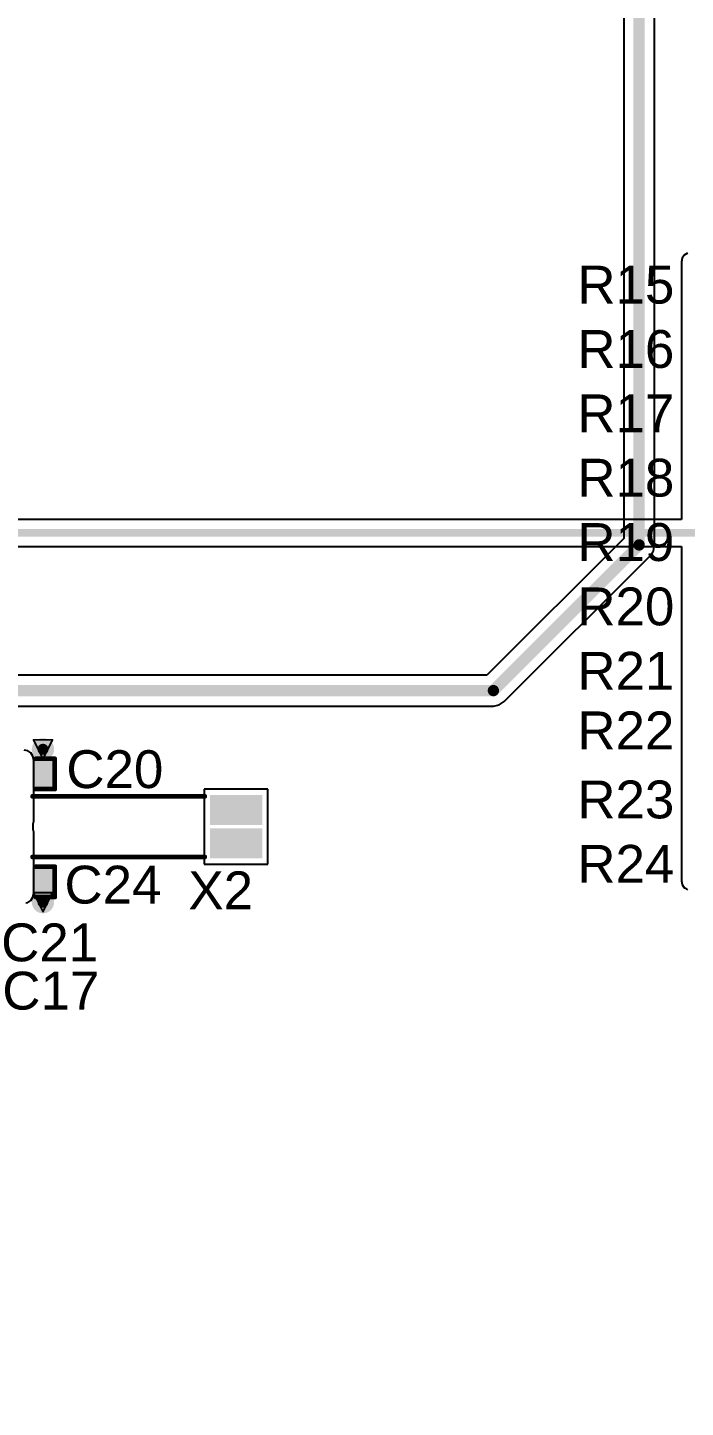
# Model space of a CAD drawing. Header units: inches. Extents: x -89 to 406, y -87 to 102.
# Drawn here: x -62.41 to -44.76, y -22.44 to 14.59 of the extents above; entities that cross this region are included whole.
import ezdxf

# ---------------------------------------------------------------- set-up
doc = ezdxf.new("R2010")
doc.units = ezdxf.units.IN
for name, color, linetype in [('Board_Outline', 56, 'Continuous'), ('Bottom Layer', 5, 'Continuous'), ('Drill Drawing', 1, 'Continuous'), ('Top Layer', 1, 'Continuous'), ('Top Overlay', 2, 'Continuous'), ('Top Paste', 8, 'Continuous'), ('Top Solder', 216, 'Continuous'), ('Via Holes', 16, 'Continuous')]:
    doc.layers.add(name, color=color, linetype=linetype)
doc.styles.add('Arial', font='', dxfattribs={"height": 0.2})
doc.styles.get('Arial').set_extended_font_data('Arial')

msp = doc.modelspace()

# ---------------------------------------------------------------- hatches: boundary and pattern name
at = {"layer": 'Bottom Layer'}
h = msp.add_hatch(color=5, dxfattribs=at)
edge = h.paths.add_edge_path()
edge.add_arc((-62.001, -4.775), 0.3, 0, 360)
h = msp.add_hatch(color=5, dxfattribs=at)
edge = h.paths.add_edge_path()
edge.add_arc((-62.001, -8.877), 0.3, 0, 360)
at = {"layer": 'Top Layer'}
h = msp.add_hatch(color=1, dxfattribs=at)
edge = h.paths.add_edge_path()
edge.add_arc((-62.001, -4.775), 0.3, 0, 360)
for points in [[(-62.23, -5.753), (-62.23, -5.118), (-61.773, -5.118), (-61.773, -5.753)], [(-57.419, -6.101), (-56.219, -6.101), (-56.219, -6.701), (-57.419, -6.701)], [(-57.419, -7.001), (-56.219, -7.001), (-56.219, -7.601), (-57.419, -7.601)], [(-62.23, -8.649), (-62.23, -8.014), (-61.773, -8.014), (-61.773, -8.649)]]:
    msp.add_hatch(color=1, dxfattribs=at).paths.add_polyline_path(points)
h = msp.add_hatch(color=1, dxfattribs=at)
edge = h.paths.add_edge_path()
edge.add_arc((-62.001, -8.877), 0.3, 0, 360)
at = {"layer": 'Top Paste'}
for points in [[(-62.23, -5.753), (-62.23, -5.118), (-61.773, -5.118), (-61.773, -5.753)], [(-57.419, -6.101), (-56.219, -6.101), (-56.219, -6.701), (-57.419, -6.701)], [(-57.419, -7.001), (-56.219, -7.001), (-56.219, -7.601), (-57.419, -7.601)], [(-62.23, -8.649), (-62.23, -8.014), (-61.773, -8.014), (-61.773, -8.649)]]:
    msp.add_hatch(color=8, dxfattribs=at).paths.add_polyline_path(points)
at = {"layer": 'Top Solder'}
for points in [[(-62.29, -5.813), (-62.29, -5.058), (-61.713, -5.058), (-61.713, -5.813)], [(-57.521, -5.999), (-56.117, -5.999), (-56.117, -6.802), (-57.521, -6.802)], [(-57.521, -6.899), (-56.117, -6.899), (-56.117, -7.702), (-57.521, -7.702)], [(-62.29, -8.709), (-62.29, -7.954), (-61.713, -7.954), (-61.713, -8.709)]]:
    msp.add_hatch(color=216, dxfattribs=at).paths.add_polyline_path(points)
at = {"layer": 'Via Holes'}
h = msp.add_hatch(color=7, dxfattribs=at)
edge = h.paths.add_edge_path()
edge.add_arc((-62.001, -4.775), 0.15, 0, 360)
h = msp.add_hatch(color=7, dxfattribs=at)
edge = h.paths.add_edge_path()
edge.add_arc((-62.001, -8.877), 0.15, 0, 360)

# ---------------------------------------------------------------- linework, layer by layer
at = {"layer": 'Board_Outline'}
msp.add_lwpolyline([(87.312, 0, 0.254, 0.254, 1), (-87.312, 0, 0.254, 0.254, 1)], format="xyseb", close=True, dxfattribs=at)
at = {"layer": 'Bottom Layer'}
for p, q in [((-46.414, 68.758), (-46.414, 0.883)), ((-45.585, 0.711), (-45.585, 68.586)), ((-46.414, 0.883), (-50.083, -2.786)), ((-49.618, -3.493), (-45.706, 0.418)), ((-45.706, 0.418), (-45.617, 0.553)), ((-45.617, 0.553), (-45.585, 0.711)), ((-50.083, -2.786), (-64.452, -2.786)), ((-64.452, -3.615), (-49.911, -3.615)), ((-49.911, -3.615), (-49.752, -3.583)), ((-49.752, -3.583), (-49.618, -3.493))]:
    msp.add_line(p, q, dxfattribs=at)
for points in [[(-45.999, 0.711, 0.305, 0.305, 0), (-45.999, 68.758, 0.305, 0.305, 0)], [(-49.911, -3.2, 0.305, 0.305, 0), (-45.999, 0.711, 0.305, 0.305, 0)], [(-64.821, -3.2, 0.305, 0.305, 0), (-49.911, -3.2, 0.305, 0.305, 0)]]:
    msp.add_lwpolyline(points, format="xyseb", dxfattribs=at)
for points in [[(-46.076, 0.711, 0.152, 0.152, 1), (-45.923, 0.711, 0.152, 0.152, 1)], [(-46.076, 0.711, 0.152, 0.152, 1), (-45.923, 0.711, 0.152, 0.152, 1)], [(-49.987, -3.2, 0.152, 0.152, 1), (-49.835, -3.2, 0.152, 0.152, 1)], [(-49.987, -3.2, 0.152, 0.152, 1), (-49.835, -3.2, 0.152, 0.152, 1)]]:
    msp.add_lwpolyline(points, format="xyseb", close=True, dxfattribs=at)
at = {"layer": 'Drill Drawing'}
for points in [[(-62.255, -4.521, 0.0508, 0.0508, 0), (-61.747, -4.521, 0.0508, 0.0508, 0)], [(-62.255, -4.521, 0.0508, 0.0508, 0), (-62.001, -5.029, 0.0508, 0.0508, 0)], [(-62.001, -5.029, 0.0508, 0.0508, 0), (-61.747, -4.521, 0.0508, 0.0508, 0)], [(-62.255, -8.623, 0.0508, 0.0508, 0), (-61.747, -8.623, 0.0508, 0.0508, 0)], [(-62.255, -8.623, 0.0508, 0.0508, 0), (-62.001, -9.131, 0.0508, 0.0508, 0)], [(-62.001, -9.131, 0.0508, 0.0508, 0), (-61.747, -8.623, 0.0508, 0.0508, 0)]]:
    msp.add_lwpolyline(points, format="xyseb", dxfattribs=at)
for points in [[(-62.268, -4.521, 0.0254, 0.0254, 1), (-62.243, -4.521, 0.0254, 0.0254, 1)], [(-62.268, -4.521, 0.0254, 0.0254, 1), (-62.243, -4.521, 0.0254, 0.0254, 1)], [(-61.76, -4.521, 0.0254, 0.0254, 1), (-61.735, -4.521, 0.0254, 0.0254, 1)], [(-61.76, -4.521, 0.0254, 0.0254, 1), (-61.735, -4.521, 0.0254, 0.0254, 1)], [(-62.014, -5.029, 0.0254, 0.0254, 1), (-61.989, -5.029, 0.0254, 0.0254, 1)], [(-62.014, -5.029, 0.0254, 0.0254, 1), (-61.989, -5.029, 0.0254, 0.0254, 1)], [(-62.268, -8.623, 0.0254, 0.0254, 1), (-62.243, -8.623, 0.0254, 0.0254, 1)], [(-62.268, -8.623, 0.0254, 0.0254, 1), (-62.243, -8.623, 0.0254, 0.0254, 1)], [(-61.76, -8.623, 0.0254, 0.0254, 1), (-61.735, -8.623, 0.0254, 0.0254, 1)], [(-61.76, -8.623, 0.0254, 0.0254, 1), (-61.735, -8.623, 0.0254, 0.0254, 1)], [(-62.014, -9.131, 0.0254, 0.0254, 1), (-61.989, -9.131, 0.0254, 0.0254, 1)], [(-62.014, -9.131, 0.0254, 0.0254, 1), (-61.989, -9.131, 0.0254, 0.0254, 1)]]:
    msp.add_lwpolyline(points, format="xyseb", close=True, dxfattribs=at)
at = {"layer": 'Top Layer'}
for p, q in [((-44.702, 8.545), (-44.786, 8.489)), ((-44.842, 8.405), (-44.861, 8.306)), ((-44.861, 8.306), (-44.861, 1.397)), ((-44.786, 8.489), (-44.842, 8.405)), ((-44.861, 1.397), (-67.444, 1.397)), ((-67.444, 0.672), (-44.861, 0.672)), ((-44.861, 0.672), (-44.861, -8.306)), ((-62.41, -4.815), (-62.509, -4.796)), ((-62.326, -4.871), (-62.41, -4.815)), ((-62.27, -4.955), (-62.326, -4.871)), ((-62.25, -5.055), (-62.27, -4.955)), ((-62.25, -6.706), (-62.25, -5.055)), ((-55.965, -5.847), (-57.673, -5.847)), ((-57.673, -5.847), (-57.673, -6.955)), ((-55.965, -6.955), (-55.965, -5.847)), ((-62.265, -6.779), (-62.25, -6.706)), ((-62.265, -6.923), (-62.265, -6.779)), ((-62.25, -6.996), (-62.265, -6.923)), ((-62.25, -8.647), (-62.25, -6.996)), ((-57.673, -6.955), (-57.673, -7.855)), ((-55.965, -7.855), (-55.965, -6.955)), ((-57.673, -7.855), (-55.965, -7.855)), ((-44.861, -8.306), (-44.842, -8.405)), ((-44.842, -8.405), (-44.786, -8.489)), ((-44.786, -8.489), (-44.78, -8.492)), ((-44.78, -8.492), (-44.78, -8.496)), ((-44.78, -8.496), (-44.774, -8.496)), ((-44.774, -8.496), (-44.702, -8.545)), ((-62.459, -8.896), (-62.41, -8.886)), ((-62.41, -8.886), (-62.326, -8.83)), ((-62.326, -8.83), (-62.27, -8.746)), ((-62.27, -8.746), (-62.25, -8.647))]:
    msp.add_line(p, q, dxfattribs=at)
msp.add_lwpolyline([(-68.108, 1.035, 0.203, 0.203, 0), (-43.967, 1.035, 0.203, 0.203, 0)], format="xyseb", dxfattribs=at)
at = {"layer": 'Top Overlay'}
for points in [[(-62.192, -5.029, 0.127, 0.127, 0), (-61.684, -5.029, 0.127, 0.127, 0)], [(-61.684, -5.842, 0.127, 0.127, 0), (-61.684, -5.029, 0.127, 0.127, 0)], [(-62.192, -5.842, 0.127, 0.127, 0), (-61.684, -5.842, 0.127, 0.127, 0)], [(-62.28, -6.038, 0.127, 0.127, 0), (-57.658, -6.038, 0.127, 0.127, 0)], [(-62.28, -7.664, 0.127, 0.127, 0), (-57.658, -7.664, 0.127, 0.127, 0)], [(-62.192, -7.925, 0.127, 0.127, 0), (-61.684, -7.925, 0.127, 0.127, 0)], [(-61.684, -8.738, 0.127, 0.127, 0), (-61.684, -7.925, 0.127, 0.127, 0)], [(-62.192, -8.738, 0.127, 0.127, 0), (-61.684, -8.738, 0.127, 0.127, 0)]]:
    msp.add_lwpolyline(points, format="xyseb", dxfattribs=at)
for points in [[(-62.224, -5.029, 0.0635, 0.0635, 1), (-62.16, -5.029, 0.0635, 0.0635, 1)], [(-61.716, -5.029, 0.0635, 0.0635, 1), (-61.652, -5.029, 0.0635, 0.0635, 1)], [(-61.716, -5.029, 0.0635, 0.0635, 1), (-61.652, -5.029, 0.0635, 0.0635, 1)], [(-62.224, -5.842, 0.0635, 0.0635, 1), (-62.16, -5.842, 0.0635, 0.0635, 1)], [(-61.716, -5.842, 0.0635, 0.0635, 1), (-61.652, -5.842, 0.0635, 0.0635, 1)], [(-61.716, -5.842, 0.0635, 0.0635, 1), (-61.652, -5.842, 0.0635, 0.0635, 1)], [(-62.312, -6.038, 0.0635, 0.0635, 1), (-62.249, -6.038, 0.0635, 0.0635, 1)], [(-57.689, -6.038, 0.0635, 0.0635, 1), (-57.626, -6.038, 0.0635, 0.0635, 1)], [(-62.312, -7.664, 0.0635, 0.0635, 1), (-62.249, -7.664, 0.0635, 0.0635, 1)], [(-57.689, -7.664, 0.0635, 0.0635, 1), (-57.626, -7.664, 0.0635, 0.0635, 1)], [(-62.224, -7.925, 0.0635, 0.0635, 1), (-62.16, -7.925, 0.0635, 0.0635, 1)], [(-61.716, -7.925, 0.0635, 0.0635, 1), (-61.652, -7.925, 0.0635, 0.0635, 1)], [(-61.716, -7.925, 0.0635, 0.0635, 1), (-61.652, -7.925, 0.0635, 0.0635, 1)], [(-62.224, -8.738, 0.0635, 0.0635, 1), (-62.16, -8.738, 0.0635, 0.0635, 1)], [(-61.716, -8.738, 0.0635, 0.0635, 1), (-61.652, -8.738, 0.0635, 0.0635, 1)], [(-61.716, -8.738, 0.0635, 0.0635, 1), (-61.652, -8.738, 0.0635, 0.0635, 1)]]:
    msp.add_lwpolyline(points, format="xyseb", close=True, dxfattribs=at)

# ---------------------------------------------------------------- texts
at = {"layer": 'Top Overlay', "style": 'Arial'}
for s, p in [('R15', (-47.658, 7.188)), ('R16', (-47.658, 5.461)), ('R17', (-47.658, 3.734)), ('R18', (-47.658, 2.007)), ('R19', (-47.658, 0.279)), ('R20', (-47.658, -1.448)), ('R21', (-47.658, -3.175)), ('R22', (-47.658, -4.775)), ('C20', (-61.374, -5.816)), ('R23', (-47.658, -6.629)), ('R24', (-47.658, -8.357)), ('C24', (-61.425, -8.915)), ('X2', (-58.098, -9.068)), ('C21', (-63.123, -10.465)), ('C17', (-63.093, -11.76))]:
    msp.add_text(s, height=1.016, dxfattribs=at).set_placement(p)

doc.saveas('drawing.dxf')
